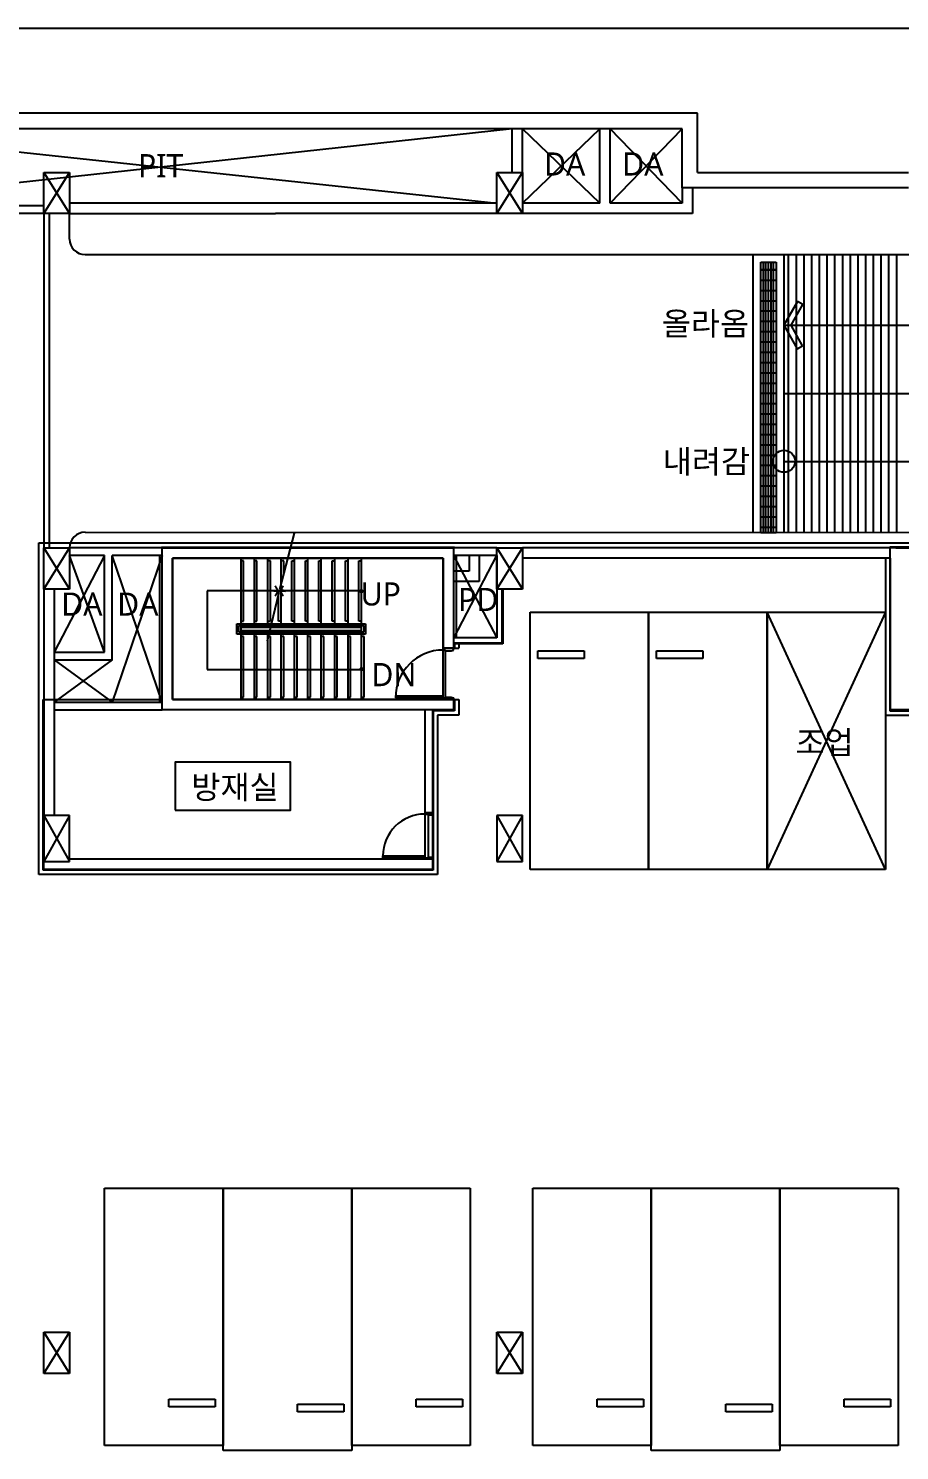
# Model space of a CAD drawing. Header units: millimetres. Extents: x 16332047 to 33387680, y -14835522 to -7015081.
# Drawn here: x 16873313 to 16890238, y -7401199 to -7373549 of the extents above; entities that cross this region are included whole.
import ezdxf
from ezdxf.enums import TextEntityAlignment as Align

# ---------------------------------------------------------------- set-up
doc = ezdxf.new("R2010")
doc.units = ezdxf.units.MM
doc.header["$LTSCALE"] = 300
doc.header["$MEASUREMENT"] = 0
doc.layers.add('arch', color=255, linetype='CONTINUOUS', lineweight=25)
doc.styles.add('맑은고딕', font='malgun.ttf')

msp = doc.modelspace()

# ---------------------------------------------------------------- hatches: boundary and pattern name
at = {"layer": 'arch'}
for points in [[(16878121, -7384376), (16878090, -7384394), (16878143, -7384486), (16878090, -7384578), (16878121, -7384596), (16878184, -7384486)], [(16878248, -7384376), (16878279, -7384394), (16878225, -7384486), (16878279, -7384578), (16878248, -7384596), (16878184, -7384486)]]:
    msp.add_hatch(color=256, dxfattribs=at).paths.add_polyline_path(points)
h = msp.add_hatch(color=256, dxfattribs=at)
edge = h.paths.add_edge_path()
edge.add_arc((16879781, -7384491), 42.7, 270, 450)
edge.add_arc((16879781, -7384491), 42.7, 90, 270)
h = msp.add_hatch(color=256, dxfattribs=at)
edge = h.paths.add_edge_path()
edge.add_arc((16879785, -7386006), 42.7, 270, 450)
edge.add_arc((16879785, -7386006), 42.7, 90, 270)

# ---------------------------------------------------------------- linework, layer by layer
for p, q in [((16928473, -7373549), (16860958, -7373549)), ((16886313, -7375199), (16861367, -7375199)), ((16886313, -7376349), (16886313, -7375199)), ((16886013, -7375499), (16861491, -7375499)), ((16882713, -7375499), (16868963, -7376999)), ((16868963, -7375499), (16882413, -7376949)), ((16882713, -7376349), (16882713, -7375499)), ((16882913, -7376349), (16882913, -7375499)), ((16882913, -7376949), (16884413, -7375499)), ((16884413, -7376949), (16882913, -7375499)), ((16884413, -7376949), (16884413, -7375499)), ((16884613, -7376949), (16886013, -7375499)), ((16886013, -7376949), (16884613, -7375499)), ((16884613, -7376949), (16884613, -7375499)), ((16886013, -7376349), (16886013, -7375499)), ((16886013, -7376649), (16886013, -7375499)), ((16873613, -7377149), (16873613, -7376349)), ((16873613, -7376349), (16874113, -7376349)), ((16873613, -7377149), (16874113, -7376349)), ((16873613, -7376349), (16874113, -7377149)), ((16874113, -7376349), (16874113, -7377149)), ((16882413, -7377149), (16882413, -7376349)), ((16882413, -7376349), (16882913, -7376349)), ((16882413, -7377149), (16882913, -7376349)), ((16882413, -7376349), (16882913, -7377149)), ((16882913, -7376349), (16882913, -7377149)), ((16886313, -7376349), (16890413, -7376349)), ((16890413, -7376649), (16886013, -7376649)), ((16886013, -7376652), (16886013, -7376949)), ((16886213, -7376652), (16886213, -7377149)), ((16873613, -7376999), (16867313, -7376999)), ((16878111, -7376949), (16874113, -7376949)), ((16882413, -7376949), (16878111, -7376949)), ((16884413, -7376949), (16882913, -7376949)), ((16886013, -7376949), (16884613, -7376949)), ((16873613, -7377149), (16859841, -7377149)), ((16873613, -7377149), (16873613, -7383649)), ((16874113, -7377149), (16873613, -7377149)), ((16873713, -7377149), (16873713, -7383649)), ((16874113, -7377149), (16878113, -7377149)), ((16874113, -7377645), (16874113, -7377149)), ((16882413, -7377149), (16878111, -7377149)), ((16882913, -7377149), (16882413, -7377149)), ((16886213, -7377149), (16882913, -7377149)), ((16886213, -7377149), (16886213, -7377149)), ((16874413, -7377945), (16915613, -7377945)), ((16883733, -7377945), (16883733, -7377945)), ((16883883, -7377945), (16883883, -7377945)), ((16884033, -7377945), (16884033, -7377945)), ((16884183, -7377945), (16884183, -7377945)), ((16884333, -7377945), (16884333, -7377945)), ((16884483, -7377945), (16884483, -7377945)), ((16884633, -7377945), (16884633, -7377945)), ((16884783, -7377945), (16884783, -7377945)), ((16884933, -7377945), (16884933, -7377945)), ((16885083, -7377945), (16885083, -7377945)), ((16885233, -7377945), (16885233, -7377945)), ((16885383, -7377945), (16885383, -7377945)), ((16887392, -7383349), (16887392, -7377945)), ((16887392, -7377945), (16887992, -7377945)), ((16887542, -7383346), (16887542, -7378095)), ((16887542, -7378095), (16887842, -7378095)), ((16887592, -7383346), (16887592, -7378095)), ((16887642, -7383346), (16887642, -7378095)), ((16887692, -7383346), (16887692, -7378095)), ((16887742, -7383346), (16887742, -7378095)), ((16887792, -7383346), (16887792, -7378095)), ((16887842, -7378095), (16887842, -7383346)), ((16887992, -7377945), (16887992, -7383349)), ((16887992, -7377945), (16887992, -7383346)), ((16888083, -7383347), (16888083, -7377945)), ((16888233, -7383347), (16888233, -7377945)), ((16888383, -7383347), (16888383, -7377945)), ((16888533, -7383347), (16888533, -7377945)), ((16888683, -7383347), (16888683, -7377945)), ((16888833, -7383347), (16888833, -7377945)), ((16888983, -7383347), (16888983, -7377945)), ((16889133, -7383347), (16889133, -7377945)), ((16889283, -7383347), (16889283, -7377945)), ((16889433, -7383347), (16889433, -7377945)), ((16889583, -7383347), (16889583, -7377945)), ((16889733, -7383347), (16889733, -7377945)), ((16889883, -7383347), (16889883, -7377945)), ((16890033, -7383347), (16890033, -7377945)), ((16890183, -7383347), (16890183, -7377945)), ((16887842, -7378245), (16887542, -7378245)), ((16887842, -7378249), (16887542, -7378249)), ((16887842, -7378449), (16887542, -7378449)), ((16887842, -7378649), (16887542, -7378649)), ((16887842, -7378849), (16887542, -7378849)), ((16888252, -7378860), (16887992, -7379319)), ((16888130, -7379319), (16888356, -7378919)), ((16888356, -7378919), (16888252, -7378860)), ((16887842, -7379049), (16887542, -7379049)), ((16887842, -7379249), (16887542, -7379249)), ((16887842, -7379449), (16887542, -7379449)), ((16887992, -7379319), (16888251, -7379778)), ((16887992, -7379321), (16909643, -7379321)), ((16888355, -7379719), (16888130, -7379319)), ((16887842, -7379649), (16887542, -7379649)), ((16888251, -7379778), (16888355, -7379719)), ((16887842, -7379849), (16887542, -7379849)), ((16887842, -7380049), (16887542, -7380049)), ((16887842, -7380249), (16887542, -7380249)), ((16887842, -7380449), (16887542, -7380449)), ((16887842, -7380649), (16887542, -7380649)), ((16887842, -7380849), (16887542, -7380849)), ((16887992, -7380645), (16905830, -7380645)), ((16887992, -7380645), (16909643, -7380645)), ((16887842, -7381049), (16887542, -7381049)), ((16887842, -7381249), (16887542, -7381249)), ((16887842, -7381449), (16887542, -7381449)), ((16887842, -7381649), (16887542, -7381649)), ((16887842, -7381849), (16887542, -7381849)), ((16887992, -7381967), (16909643, -7381966)), ((16887842, -7382049), (16887542, -7382049)), ((16887842, -7382249), (16887542, -7382249)), ((16887842, -7382449), (16887542, -7382449)), ((16887842, -7382649), (16887542, -7382649)), ((16887842, -7382849), (16887542, -7382849)), ((16887842, -7383049), (16887542, -7383049)), ((16874413, -7383345), (16915613, -7383349)), ((16878200, -7384460, 0), (16878481, -7383365, 0)), ((16887842, -7383249), (16887542, -7383249)), ((16887542, -7383346), (16887842, -7383346)), ((16873513, -7389999), (16873513, -7383549)), ((16873513, -7383549), (16900363, -7383549)), ((16873613, -7384449), (16873613, -7383649)), ((16873613, -7383649), (16874113, -7383649)), ((16873613, -7384449), (16874113, -7383649)), ((16873613, -7383649), (16874113, -7384449)), ((16875913, -7383649), (16874113, -7383649)), ((16874113, -7383649), (16874113, -7384449)), ((16875898, -7383649), (16875898, -7383634)), ((16875898, -7383634), (16881588, -7383634)), ((16875913, -7383649), (16881573, -7383649)), ((16875913, -7386799), (16875913, -7383649)), ((16875913, -7383649), (16881573, -7383649)), ((16881573, -7383649), (16881573, -7385599)), ((16881573, -7383649), (16881573, -7385599)), ((16882413, -7383649), (16881573, -7383649)), ((16881588, -7383634), (16881588, -7383649)), ((16882413, -7384449), (16882413, -7383649)), ((16882413, -7383649), (16882913, -7383649)), ((16882413, -7384449), (16882913, -7383649)), ((16882413, -7383649), (16882913, -7384449)), ((16890163, -7383649), (16882913, -7383649)), ((16882913, -7383649), (16882913, -7384449)), ((16900278, -7383634), (16890048, -7383634)), ((16890048, -7383634), (16890048, -7386814)), ((16890163, -7383649), (16900913, -7383649)), ((16874788, -7383799), (16873813, -7385674)), ((16874788, -7383799), (16874113, -7383799)), ((16874788, -7385674), (16874113, -7383799)), ((16874788, -7385674), (16874788, -7383799)), ((16875913, -7383799), (16874938, -7383799)), ((16874938, -7385824), (16874938, -7383799)), ((16875913, -7383799), (16874938, -7386649)), ((16875913, -7386649), (16874938, -7383799)), ((16875863, -7386649), (16875863, -7383799)), ((16881373, -7383849), (16876113, -7383849)), ((16876113, -7383849), (16876113, -7386599)), ((16876113, -7386599), (16876113, -7383849)), ((16876113, -7383849), (16881373, -7383849)), ((16877443, -7385124), (16877443, -7383849, 0)), ((16877493, -7383899, 0), (16877443, -7383899, 0)), ((16877493, -7385074, 0), (16877493, -7383899, 0)), ((16877703, -7385124, 0), (16877703, -7383849, 0)), ((16877753, -7383899, 0), (16877703, -7383899, 0)), ((16877753, -7385074, 0), (16877753, -7383899, 0)), ((16877963, -7385124, 0), (16877963, -7383849, 0)), ((16878013, -7383899, 0), (16877963, -7383899, 0)), ((16878013, -7385074, 0), (16878013, -7383899, 0)), ((16878223, -7385124, 0), (16878223, -7383849, 0)), ((16878273, -7383899, 0), (16878223, -7383899, 0)), ((16878273, -7384177, 0), (16878273, -7383899, 0)), ((16878433, -7385074, 0), (16878433, -7383899, 0)), ((16878433, -7383899, 0), (16878483, -7383899, 0)), ((16878483, -7385124, 0), (16878483, -7383849, 0)), ((16878693, -7385074, 0), (16878693, -7383899, 0)), ((16878693, -7383899, 0), (16878743, -7383899, 0)), ((16878743, -7385124, 0), (16878743, -7383849, 0)), ((16878953, -7385074, 0), (16878953, -7383899, 0)), ((16878953, -7383899, 0), (16879003, -7383899, 0)), ((16879003, -7385124, 0), (16879003, -7383849, 0)), ((16879213, -7385074, 0), (16879213, -7383899, 0)), ((16879213, -7383899, 0), (16879263, -7383899, 0)), ((16879263, -7385124, 0), (16879263, -7383849, 0)), ((16879473, -7385074, 0), (16879473, -7383899, 0)), ((16879473, -7383899, 0), (16879523, -7383899, 0)), ((16879523, -7385124, 0), (16879523, -7383849)), ((16879733, -7385074, 0), (16879733, -7383899, 0)), ((16879733, -7383899, 0), (16879783, -7383899, 0)), ((16879783, -7385124, 0), (16879783, -7383849, 0)), ((16881373, -7386599), (16881373, -7383849)), ((16881373, -7383849), (16881373, -7385599)), ((16881373, -7383849), (16881373, -7385599)), ((16881573, -7383799), (16882413, -7385399)), ((16882408, -7383799), (16881573, -7385404)), ((16882413, -7383799), (16881573, -7383799)), ((16881623, -7383799), (16881623, -7385399)), ((16881873, -7383799), (16881873, -7384099)), ((16882073, -7383799), (16882073, -7384299)), ((16882413, -7383799), (16882413, -7385399)), ((16890063, -7383849), (16882913, -7383849)), ((16889963, -7383849), (16889963, -7386899)), ((16890063, -7386799), (16890063, -7383849)), ((16881873, -7384099), (16881573, -7384099)), ((16873613, -7384449), (16873613, -7388849)), ((16874113, -7384449), (16873613, -7384449)), ((16873813, -7384449), (16873813, -7388849)), ((16878205, -7384486, 0), (16876783, -7384486, 0)), ((16876783, -7384486, 0), (16876783, -7386011, 0)), ((16878186, -7384512, 0), (16878080, -7384484, 0)), ((16878080, -7384484, 0), (16878307, -7384489, 0)), ((16878173, -7385074, 0), (16878173, -7384486, 0)), ((16878307, -7384489, 0), (16878200, -7384460, 0)), ((16879783, -7384486, 0), (16878205, -7384486, 0)), ((16878205, -7384486, 0), (16878205, -7384486, 0)), ((16882073, -7384299), (16881573, -7384299)), ((16882913, -7384449), (16882413, -7384449)), ((16882513, -7384449), (16882513, -7385499)), ((16882528, -7384449), (16882528, -7385514)), ((16877956, -7385456, 0), (16878186, -7384512, 0)), ((16883063, -7384899), (16885363, -7384899)), ((16883063, -7389899), (16883063, -7384899)), ((16885363, -7384899), (16885363, -7389899)), ((16885363, -7384899), (16887663, -7384899)), ((16885363, -7389899), (16885363, -7384899)), ((16887663, -7384899), (16889963, -7384899)), ((16887663, -7389899), (16887663, -7384899)), ((16889963, -7384899), (16887663, -7389899)), ((16889963, -7389899), (16887663, -7384899)), ((16887663, -7384899), (16887663, -7389899)), ((16889963, -7384899), (16889963, -7389899)), ((16877363, -7385124, 0), (16879863, -7385124, 0)), ((16877363, -7385324, 0), (16877363, -7385124, 0)), ((16877398, -7385159, 0), (16879828, -7385159, 0)), ((16877398, -7385289, 0), (16877398, -7385159, 0)), ((16879828, -7385289, 0), (16877398, -7385289, 0)), ((16877443, -7385074, 0), (16877493, -7385074, 0)), ((16877443, -7385289), (16877443, -7385159)), ((16877443, -7385259, 0), (16877443, -7385189, 0)), ((16877443, -7385189, 0), (16879783, -7385189, 0)), ((16879783, -7385259, 0), (16877443, -7385259, 0)), ((16877703, -7385074, 0), (16877753, -7385074, 0)), ((16877703, -7385189, 0), (16877703, -7385159, 0)), ((16877703, -7385289, 0), (16877703, -7385259, 0)), ((16877963, -7385074, 0), (16878013, -7385074, 0)), ((16877963, -7385189, 0), (16877963, -7385159, 0)), ((16877963, -7385289, 0), (16877963, -7385259, 0)), ((16878223, -7385074, 0), (16878173, -7385074, 0)), ((16878223, -7385189, 0), (16878223, -7385159, 0)), ((16878223, -7385189, 0), (16878223, -7385159, 0)), ((16878223, -7385289, 0), (16878223, -7385259, 0)), ((16878483, -7385074, 0), (16878433, -7385074, 0)), ((16878483, -7385189, 0), (16878483, -7385159, 0)), ((16878483, -7385289, 0), (16878483, -7385259, 0)), ((16878743, -7385074, 0), (16878693, -7385074, 0)), ((16878743, -7385189, 0), (16878743, -7385159, 0)), ((16878743, -7385289, 0), (16878743, -7385259, 0)), ((16879003, -7385074, 0), (16878953, -7385074, 0)), ((16879003, -7385189, 0), (16879003, -7385159, 0)), ((16879003, -7385289, 0), (16879003, -7385259, 0)), ((16879263, -7385074, 0), (16879213, -7385074, 0)), ((16879263, -7385189, 0), (16879263, -7385159, 0)), ((16879263, -7385289, 0), (16879263, -7385259, 0)), ((16879523, -7385074, 0), (16879473, -7385074, 0)), ((16879523, -7385189, 0), (16879523, -7385159, 0)), ((16879523, -7385289, 0), (16879523, -7385259, 0)), ((16879783, -7385074, 0), (16879733, -7385074, 0)), ((16879783, -7385289, 0), (16879783, -7385159, 0)), ((16879783, -7385189, 0), (16879783, -7385159, 0)), ((16879783, -7385289, 0), (16879783, -7385259, 0)), ((16879828, -7385159, 0), (16879828, -7385289, 0)), ((16879863, -7385124, 0), (16879863, -7385324, 0)), ((16879863, -7385324, 0), (16877363, -7385324, 0)), ((16877443, -7386599, 0), (16877443, -7385324)), ((16877493, -7385374, 0), (16877443, -7385374, 0)), ((16877493, -7386549, 0), (16877493, -7385374, 0)), ((16877703, -7386599, 0), (16877703, -7385324, 0)), ((16877753, -7385374, 0), (16877703, -7385374, 0)), ((16877753, -7386549, 0), (16877753, -7385374, 0)), ((16877963, -7386599, 0), (16877963, -7385324, 0)), ((16878013, -7385374, 0), (16877963, -7385374, 0)), ((16878013, -7386549, 0), (16878013, -7385374, 0)), ((16878223, -7386599, 0), (16878223, -7385324, 0)), ((16878273, -7385374, 0), (16878223, -7385374, 0)), ((16878273, -7386549, 0), (16878273, -7385374, 0)), ((16878483, -7386599, 0), (16878483, -7385324, 0)), ((16878533, -7385374, 0), (16878483, -7385374, 0)), ((16878533, -7386549, 0), (16878533, -7385374, 0)), ((16878743, -7386599, 0), (16878743, -7385324, 0)), ((16878793, -7385374, 0), (16878743, -7385374, 0)), ((16878793, -7386549, 0), (16878793, -7385374, 0)), ((16879003, -7386599, 0), (16879003, -7385324, 0)), ((16879053, -7385374, 0), (16879003, -7385374, 0)), ((16879053, -7386549, 0), (16879053, -7385374, 0)), ((16879263, -7386599, 0), (16879263, -7385324, 0)), ((16879313, -7385374, 0), (16879263, -7385374, 0)), ((16879313, -7386549, 0), (16879313, -7385374, 0)), ((16879523, -7386599), (16879523, -7385324, 0)), ((16879573, -7385374), (16879523, -7385374)), ((16879573, -7386549), (16879573, -7385374)), ((16879783, -7386599, 0), (16879783, -7385324, 0)), ((16879833, -7385374, 0), (16879783, -7385374, 0)), ((16879833, -7386549, 0), (16879833, -7385374, 0)), ((16882413, -7385399), (16881573, -7385399)), ((16882513, -7385499), (16881573, -7385499)), ((16882528, -7385514), (16881578, -7385514)), ((16881588, -7385514), (16881588, -7385599)), ((16881673, -7385514), (16881673, -7385599)), ((16873813, -7385674), (16874788, -7385674)), ((16873813, -7385824), (16874938, -7385824)), ((16873813, -7385824), (16874938, -7386649)), ((16874938, -7385824), (16873813, -7386649)), ((16881373, -7385599), (16881573, -7385599)), ((16881573, -7385599), (16881373, -7385599)), ((16881373, -7385599), (16881373, -7385634)), ((16881373, -7386599), (16881373, -7385599)), ((16881573, -7385599), (16881373, -7385599)), ((16881373, -7385634), (16881418, -7385634)), ((16881373, -7386564), (16881373, -7385634)), ((16881418, -7385634), (16881418, -7385649)), ((16881418, -7386564), (16881418, -7385634)), ((16881418, -7385649), (16881528, -7385649)), ((16881528, -7385649), (16881573, -7385634)), ((16881573, -7385634), (16881573, -7385599)), ((16881573, -7385599), (16881673, -7385599)), ((16881573, -7385634), (16881573, -7385634)), ((16883213, -7385799), (16883213, -7385649)), ((16883213, -7385649), (16884113, -7385649)), ((16884113, -7385799), (16883213, -7385799)), ((16884113, -7385649), (16884113, -7385799)), ((16885513, -7385799), (16885513, -7385649)), ((16885513, -7385649), (16886413, -7385649)), ((16886413, -7385799), (16885513, -7385799)), ((16886413, -7385649), (16886413, -7385799)), ((16876783, -7386011, 0), (16877383, -7386011, 0)), ((16877383, -7386011, 0), (16879783, -7386011, 0)), ((16873598, -7389914), (16873598, -7386599)), ((16873598, -7386599), (16875913, -7386599)), ((16873813, -7386649), (16875913, -7386649)), ((16876113, -7386599), (16881373, -7386599)), ((16881573, -7386599), (16876113, -7386599)), ((16877443, -7386549, 0), (16877493, -7386549, 0)), ((16877703, -7386549, 0), (16877753, -7386549, 0)), ((16877963, -7386549, 0), (16878013, -7386549, 0)), ((16878223, -7386549, 0), (16878273, -7386549, 0)), ((16878483, -7386549, 0), (16878533, -7386549, 0)), ((16878743, -7386549, 0), (16878793, -7386549, 0)), ((16879003, -7386549, 0), (16879053, -7386549, 0)), ((16879263, -7386549, 0), (16879313, -7386549, 0)), ((16879523, -7386549), (16879573, -7386549)), ((16879783, -7386549, 0), (16879833, -7386549, 0)), ((16881373, -7386534), (16880443, -7386534)), ((16880443, -7386534), (16880443, -7386564)), ((16880443, -7386564), (16881373, -7386564)), ((16881373, -7386564), (16881373, -7386534)), ((16881373, -7386599), (16881373, -7386564)), ((16881373, -7386564), (16881418, -7386564)), ((16881573, -7386599), (16881373, -7386599)), ((16881373, -7386599), (16881573, -7386599)), ((16881418, -7386564), (16881418, -7386549)), ((16881418, -7386549), (16881528, -7386549)), ((16881528, -7386549), (16881573, -7386564)), ((16881573, -7386564), (16881573, -7386564)), ((16881573, -7386564), (16881573, -7386599)), ((16881573, -7386599), (16881573, -7386799)), ((16881573, -7386599), (16881573, -7386799)), ((16881573, -7386599), (16881673, -7386599)), ((16881588, -7386599), (16881588, -7386814)), ((16881673, -7386599), (16881673, -7386899)), ((16873813, -7386799), (16875913, -7386799)), ((16881573, -7386799), (16875913, -7386799)), ((16881013, -7386799), (16881013, -7388798)), ((16881163, -7386799), (16881163, -7388798)), ((16881588, -7386814), (16881178, -7386814)), ((16881178, -7386814), (16881178, -7389914)), ((16881673, -7386899), (16881263, -7386899)), ((16881263, -7386899), (16881263, -7389999)), ((16889963, -7386899), (16892663, -7386899)), ((16890048, -7386814), (16892663, -7386814)), ((16892663, -7386799), (16890063, -7386799)), ((16874113, -7388849), (16873613, -7388849)), ((16873613, -7388849), (16873613, -7389749)), ((16874113, -7388849), (16873613, -7389749)), ((16873613, -7388849), (16874113, -7389749)), ((16874113, -7389749), (16874113, -7388849)), ((16881013, -7388798), (16881163, -7388798)), ((16881013, -7388799), (16881013, -7388824)), ((16881163, -7388799), (16881013, -7388799)), ((16881013, -7388824), (16881013, -7389636)), ((16881013, -7388824), (16881088, -7388824)), ((16881088, -7389659), (16881088, -7388824)), ((16881088, -7388824), (16881088, -7388839)), ((16881088, -7388839), (16881141, -7388839)), ((16881141, -7388839), (16881163, -7388824)), ((16881163, -7388799), (16881163, -7389674)), ((16881163, -7388824), (16881163, -7388799)), ((16882913, -7388849), (16882413, -7388849)), ((16882413, -7388849), (16882413, -7389749)), ((16882913, -7388849), (16882413, -7389749)), ((16882413, -7388849), (16882913, -7389749)), ((16882913, -7389749), (16882913, -7388849)), ((16873613, -7389899), (16873613, -7389699)), ((16881163, -7389699), (16874113, -7389699)), ((16880200, -7389674), (16880200, -7389636)), ((16880200, -7389636), (16881013, -7389636)), ((16881013, -7389674), (16880200, -7389674)), ((16881013, -7389636), (16881013, -7389676)), ((16881013, -7389699), (16881013, -7389674)), ((16881013, -7389674), (16881088, -7389674)), ((16881163, -7389699), (16881013, -7389699)), ((16881088, -7389674), (16881088, -7389659)), ((16881088, -7389659), (16881141, -7389659)), ((16881141, -7389659), (16881163, -7389674)), ((16881163, -7389674), (16881163, -7389699)), ((16881163, -7389699), (16881163, -7389899)), ((16881263, -7389999), (16873513, -7389999)), ((16881178, -7389914), (16873598, -7389914)), ((16873613, -7389749), (16874113, -7389749)), ((16881163, -7389899), (16873613, -7389899)), ((16882413, -7389749), (16882913, -7389749)), ((16885363, -7389899), (16883063, -7389899)), ((16887663, -7389899), (16885363, -7389899)), ((16889963, -7389899), (16887663, -7389899)), ((16874793, -7401099), (16874793, -7396099)), ((16874793, -7396099), (16877093, -7396099)), ((16877093, -7401199), (16877093, -7396099)), ((16877093, -7396099), (16879593, -7396099)), ((16877093, -7396099), (16877093, -7401099)), ((16879593, -7396099), (16879593, -7401199)), ((16879593, -7401099), (16879593, -7396099)), ((16879593, -7396099), (16881893, -7396099)), ((16881893, -7396099), (16881893, -7401099)), ((16883113, -7401099), (16883113, -7396099)), ((16883113, -7396099), (16885413, -7396099)), ((16885413, -7401199), (16885413, -7396099)), ((16885413, -7396099), (16887913, -7396099)), ((16885413, -7396099), (16885413, -7401099)), ((16887913, -7396099), (16887913, -7401199)), ((16887913, -7401099), (16887913, -7396099)), ((16887913, -7396099), (16890213, -7396099)), ((16890213, -7396099), (16890213, -7401099)), ((16873613, -7399699), (16873613, -7398899)), ((16873613, -7398899), (16874113, -7398899)), ((16873613, -7399699), (16874113, -7398899)), ((16873613, -7398899), (16874113, -7399699)), ((16874113, -7398899), (16874113, -7399699)), ((16882413, -7399699), (16882413, -7398899)), ((16882413, -7398899), (16882913, -7398899)), ((16882413, -7399699), (16882913, -7398899)), ((16882413, -7398899), (16882913, -7399699)), ((16882913, -7398899), (16882913, -7399699)), ((16874113, -7399699), (16873613, -7399699)), ((16882913, -7399699), (16882413, -7399699)), ((16876043, -7400349), (16876043, -7400199)), ((16876043, -7400199), (16876943, -7400199)), ((16876943, -7400199), (16876943, -7400349)), ((16880843, -7400349), (16880843, -7400199)), ((16880843, -7400199), (16881743, -7400199)), ((16881743, -7400199), (16881743, -7400349)), ((16884363, -7400349), (16884363, -7400199)), ((16884363, -7400199), (16885263, -7400199)), ((16885263, -7400199), (16885263, -7400349)), ((16889163, -7400349), (16889163, -7400199)), ((16889163, -7400199), (16890063, -7400199)), ((16890063, -7400199), (16890063, -7400349)), ((16876943, -7400349), (16876043, -7400349)), ((16878543, -7400449), (16878543, -7400299)), ((16878543, -7400299), (16879443, -7400299)), ((16879443, -7400449), (16878543, -7400449)), ((16879443, -7400299), (16879443, -7400449)), ((16881743, -7400349), (16880843, -7400349)), ((16885263, -7400349), (16884363, -7400349)), ((16886863, -7400449), (16886863, -7400299)), ((16886863, -7400299), (16887763, -7400299)), ((16887763, -7400449), (16886863, -7400449)), ((16887763, -7400299), (16887763, -7400449)), ((16890063, -7400349), (16889163, -7400349)), ((16877093, -7401099), (16874793, -7401099)), ((16879593, -7401199), (16877093, -7401199)), ((16881893, -7401099), (16879593, -7401099)), ((16885413, -7401099), (16883113, -7401099)), ((16887913, -7401199), (16885413, -7401199)), ((16890213, -7401099), (16887913, -7401099))]:
    msp.add_line(p, q, dxfattribs=at)
at = {"layer": 'arch', "ltscale": 10}
msp.add_lwpolyline([(16876162, -7388750), (16878403, -7388750), (16878403, -7387817), (16876162, -7387817)], close=True, dxfattribs=at)
at = {"layer": 'arch'}
msp.add_circle((16887992, -7381964), 215, dxfattribs=at)
for centre, radius, start, end in [((16874413, -7377645), 300, 180, 270), ((16874413, -7383645), 300, 90, 180), ((16881373, -7386564), 930, 90, 180), ((16881013, -7389636), 812, 90, 180)]:
    msp.add_arc(centre, radius, start, end, dxfattribs=at)

# ---------------------------------------------------------------- texts
at = {"layer": 'arch', "style": '맑은고딕'}
for s, p in [('PIT', (16875441, -7376217)), ('DA', (16873949, -7384741)), ('DA', (16875037, -7384742)), ('조업', (16888218, -7387431))]:
    msp.add_text(s, height=450, dxfattribs=at).set_placement(p, align=Align.MIDDLE_LEFT)
for s, p in [('DA', (16883731, -7376184)), ('DA', (16885250, -7376184)), ('올라옴', (16886467, -7379284)), ('내려감', (16886485, -7381964))]:
    msp.add_text(s, height=450, dxfattribs=at).set_placement(p, align=Align.MIDDLE)
for s, p in [('UP', (16879766, -7384318)), ('PD', (16881661, -7384427)), ('DN', (16879976, -7385888))]:
    msp.add_text(s, height=450, dxfattribs=at).set_placement(p, align=Align.TOP_LEFT)
msp.add_text('방재실', height=450, dxfattribs=at).set_placement((16877326, -7388525), align=Align.CENTER)

doc.saveas('drawing.dxf')
